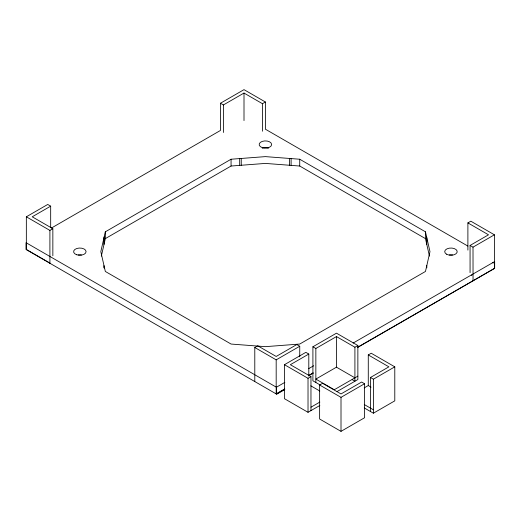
<?xml version="1.0" encoding="UTF-8"?>
<svg xmlns="http://www.w3.org/2000/svg" width="521" height="521" viewBox="0 0 521 521"><rect width="100%" height="100%" fill="white"/><g stroke="black" fill="none" stroke-linecap="round" stroke-linejoin="round"><path stroke-width="0.78" d="M105.333 231.819L100.814 251.636L105.333 271.461L231.064 344.049L265.397 346.66L299.725 344.049L425.462 271.461L429.981 251.636L425.462 231.819L299.725 159.231L265.397 156.619L231.064 159.231L105.333 231.819L105.333 238.618L101.341 256.117M353.095 343.078L494.657 261.568L494.657 268.367L357.458 347.351M357.634 347.448L494.403 268.4L494.403 234.802L470.841 221.197L467.891 222.897L467.891 250.1M51.403 228.055L220.442 130.458L220.442 103.249L244.004 89.645L265.397 101.999L265.397 129.201L467.904 246.094M26.343 249.663L26.343 216.801L47.73 204.453L50.674 206.153L50.674 227.651M220.442 103.249L223.392 104.949L244.004 93.051L262.454 103.699L265.397 101.999M50.674 206.153L32.23 216.801L52.849 228.706L52.849 255.778M26.343 216.801L49.905 230.406L52.849 228.706M105.333 238.618L231.064 166.03L265.397 163.418L299.725 166.03L425.462 238.618L429.447 256.117M254.789 381.515L254.789 347.507L257.732 345.807L276.182 356.455L296.794 344.55L299.744 346.25L299.744 356.781M470.066 272.652L470.066 245.45L488.509 234.802L467.891 222.897M254.789 347.507L276.182 359.855L299.744 346.25M470.066 245.45L473.009 247.149L494.403 234.802M319.953 384.856L312.906 380.786L312.906 346.778L336.468 333.173L357.862 345.521L357.862 379.529L337.048 391.551M319.848 405.481L308.022 412.306L284.459 398.702L284.459 364.693L305.847 352.346L308.797 354.046L308.797 375.791M312.906 346.778L315.85 348.477L336.468 336.573L354.912 347.22L357.862 345.521M308.797 354.046L290.347 364.693L310.965 376.598L310.965 410.607M284.499 389.063L276.182 393.863L276.182 359.855M284.44 389.734L276.697 394.202L26.05 249.494L26.05 242.688L276.404 387.233L284.85 382.368M308.367 375.908L313.297 373.062M284.459 364.693L308.022 378.298L310.965 376.598M354.912 377.829L336.468 367.181L315.85 379.086L334.3 389.734L357.862 376.129M364.179 387.917L368.282 385.547L368.282 354.938L371.226 353.238L394.788 366.843L394.788 400.851L373.394 413.199L364.264 407.93M319.62 384.993L322.564 383.293L341.008 393.941L361.626 382.036L364.57 383.736L364.57 417.751L341.008 431.355L319.62 419.001L319.62 384.993L341.008 397.341L364.57 383.736M310.965 407.207L319.848 402.082M370.451 411.499L370.451 377.491L388.894 366.843L368.282 354.938M370.451 377.491L373.394 379.19L394.788 366.843M308.771 368.594L313.694 365.762M284.863 389.161L276.404 394.032L276.404 387.233M308.823 375.361L313.056 372.925M492.71 262.688L493.309 263.033M471.29 275.016L471.922 275.381M368.282 385.547L371.03 387.136M352.183 379.653L354.912 381.235L354.912 347.22M364.264 404.53L373.394 409.799M310.855 385.846L319.79 391.004M26.343 249.448L49.905 263.053M473.009 247.149L473.048 280.773M426.797 237.693L426.797 244.499M426.797 265.586L426.797 267.853M426.595 236.794L426.595 243.6M425.462 231.819L425.462 238.618M373.394 379.19L373.394 413.199M341.008 397.341L341.008 431.355M336.468 336.573L336.468 367.181M315.85 348.477L315.85 382.486M308.022 378.298L308.022 412.306M299.725 159.231L299.725 166.03M291.109 158.573L291.109 165.372M289.552 158.456L289.552 165.255M262.454 103.699L262.454 131.227M244.004 93.051L244.004 120.579M241.243 158.456L241.243 165.255M239.686 158.573L239.686 165.372M231.064 159.231L231.064 166.03M223.392 104.949L223.392 132.484M104.2 236.794L104.2 243.6M104.2 266.485L104.2 267.996M103.992 237.693L103.992 244.499M103.992 265.586L103.992 267.853M49.905 230.406L49.905 263.268M78.222 254.958A6.245 3.608 0 0 1 81.458 254.958M449.336 254.958A6.245 3.608 0 0 1 452.573 254.958M262.271 148.185A6.245 3.608 0 0 1 268.523 148.185M76.717 254.762A6.245 3.608 0 0 0 86.089 251.636A6.245 3.608 0 0 0 76.717 248.517A6.245 3.608 0 0 0 76.717 254.762M446.536 254.189A6.245 3.608 0 0 0 456.989 252.574A6.245 3.608 0 0 0 449.336 248.152A6.245 3.608 0 0 0 446.536 254.189M262.271 147.632A6.245 3.608 0 0 0 271.643 144.506A6.245 3.608 0 0 0 262.271 141.386A6.245 3.608 0 0 0 262.271 147.632"/></g></svg>
